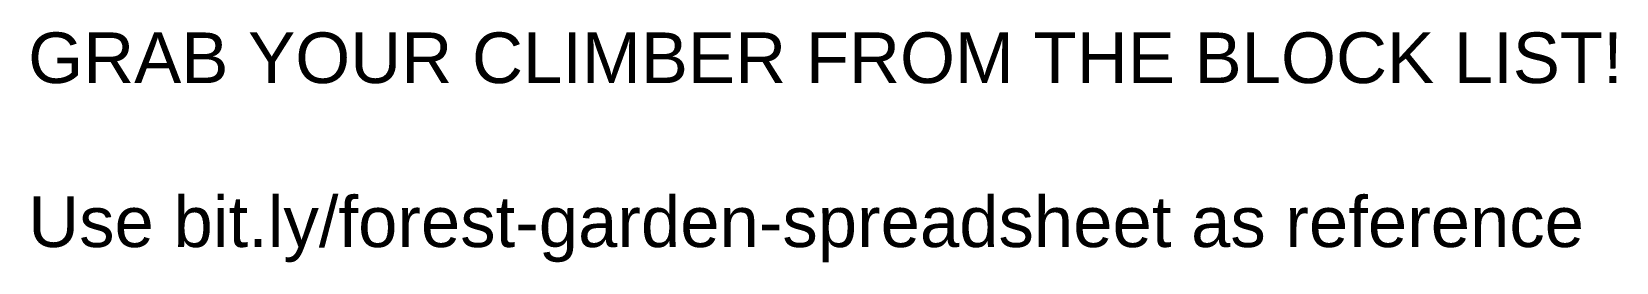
# Model space of a CAD drawing. Header units: metres. Extents: x 0.1 to 62.8, y 3.2 to 12.4.
import ezdxf

# ---------------------------------------------------------------- set-up
doc = ezdxf.new("R2010")
doc.units = ezdxf.units.M
doc.layers.add('Labels', color=6, linetype='Continuous', lineweight=25, true_color=0xff00ff)
doc.styles.add('textstyle23', font='')
doc.styles.get('textstyle23').set_extended_font_data('Arial')

msp = doc.modelspace()

# ---------------------------------------------------------------- texts
at = {"layer": 'Labels', "insert": (0, 0), "char_height": 2, "attachment_point": 7, "line_spacing_factor": 0.971628, "style": 'textstyle23'}
msp.add_mtext('GRAB YOUR CLIMBER FROM THE BLOCK LIST!\\P\\PUse bit.ly/forest-garden-spreadsheet as reference\\P\\P', dxfattribs=at)

doc.saveas('drawing.dxf')
